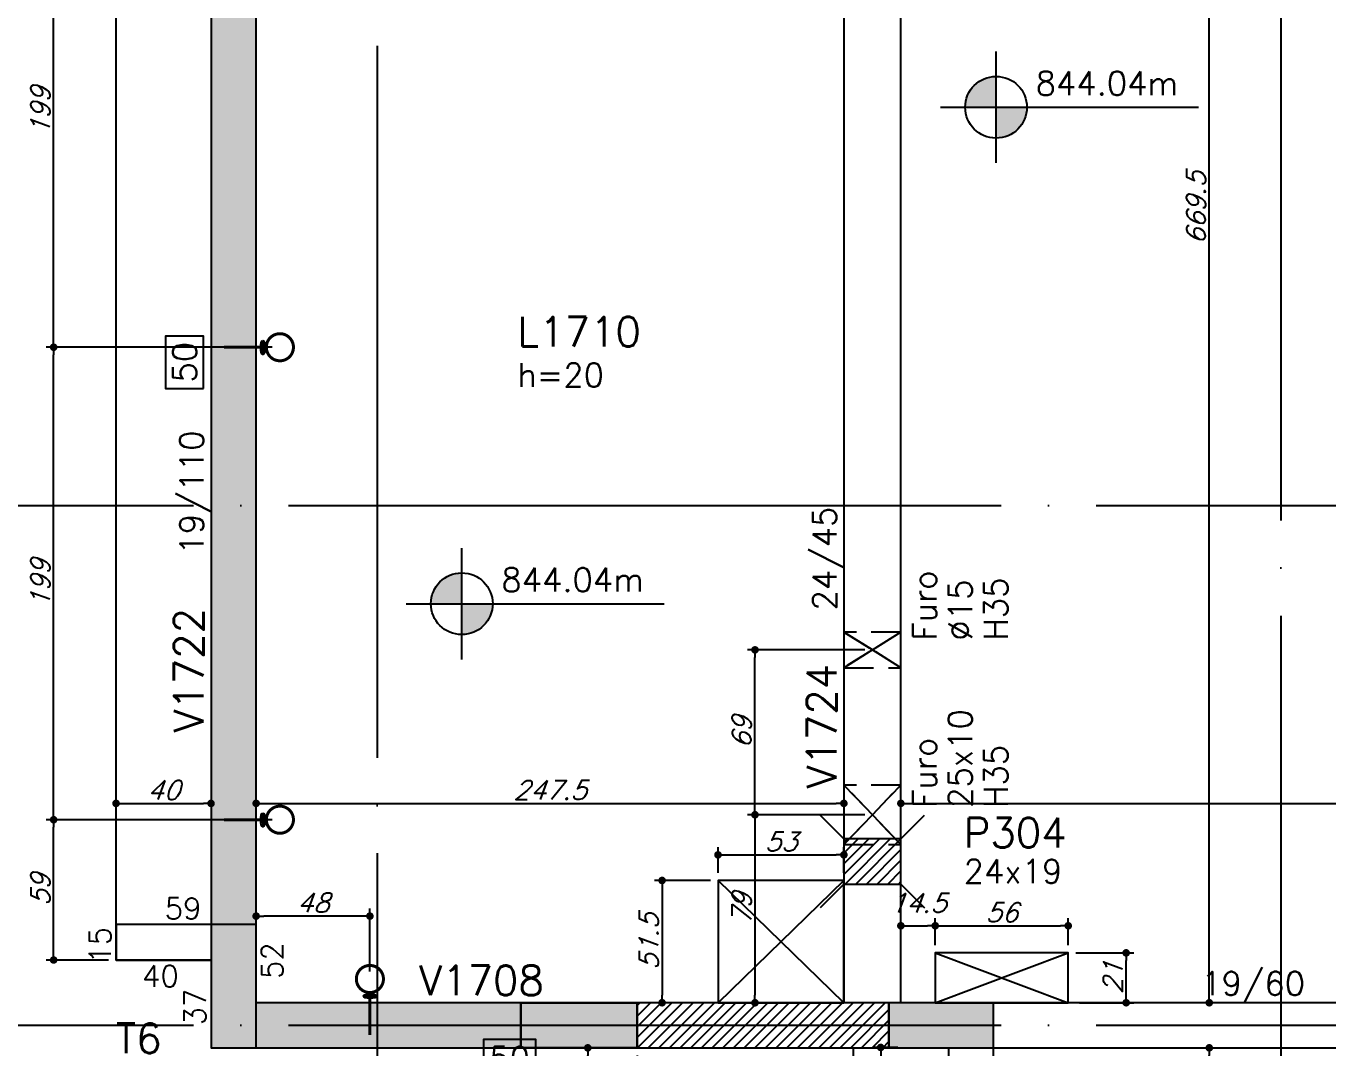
# Model space of a CAD drawing. Header units: millimetres. Extents: x -2368 to 4502, y -2283 to 2217.
# Drawn here: x -1238 to -690, y 645 to 1076 of the extents above; entities that cross this region are included whole.
import ezdxf
from ezdxf.enums import TextEntityAlignment as Align

# ---------------------------------------------------------------- set-up
doc = ezdxf.new("R2010")
doc.units = ezdxf.units.MM
doc.header["$LTSCALE"] = 50
doc.linetypes.add('EIXO', pattern=[6.8, 6, -0.4, 0, -0.4])
doc.linetypes.add('HIDDEN', pattern=[0.375, 0.25, -0.125])
for name, color, linetype in [('242', 3, 'Continuous'), ('F-COTAS', 106, 'Continuous'), ('F-COTAS ANCORAGEM', 106, 'Continuous'), ('F-COTAS-FUROS', 50, 'Continuous'), ('F-COTAS-FUROS VIGA', 50, 'Continuous'), ('F-DESNIVEL-1', 254, 'Continuous'), ('F-EIXO', 12, 'EIXO'), ('F-FURO-PAREDE', 2, 'HIDDEN'), ('F-FURO-PAREDE-TEXTOS', 2, 'Continuous'), ('F-GANCHOS', 4, 'Continuous'), ('F-LAJES', 3, 'Continuous'), ('F-LAJES-DIM', 2, 'Continuous'), ('F-LAJES-NOME', 4, 'Continuous'), ('F-NÍVEL-PLANTA', 2, 'Continuous'), ('F-PILARES-DIM', 172, 'Continuous'), ('F-PILARES-HACH', 174, 'Continuous'), ('F-PILARES-M', 170, 'Continuous'), ('F-PILARES-N', 170, 'Continuous'), ('F-PILARES-NASCE', 4, 'Continuous'), ('F-PILARES-NOME', 170, 'Continuous'), ('F-PILARES-V', 170, 'Continuous'), ('F-TEXTO', 6, 'Continuous'), ('F-VIGAS', 3, 'Continuous'), ('F-VIGAS-DIM', 2, 'Continuous'), ('F-VIGAS-NOME', 4, 'Continuous'), ('F-VÃO', 1, 'Continuous')]:
    doc.layers.add(name, color=color, linetype=linetype)
doc.styles.add('CP-TEXT-INCL', font='romans.shx', dxfattribs={"oblique": 20})
doc.styles.add('MCP', font='romans.shx')
doc.styles.add('ROMANS', font='romans.shx')
doc.dimstyles.new('CP-COTAS-50', dxfattribs={"dimscale": 0.64, "dimtxt": 12.5, "dimasz": 5, "dimexe": 5, "dimexo": 5, "dimgap": 2.5, "dimtad": 1, "dimdec": 1, "dimdsep": 46, "dimtxsty": 'CP-TEXT-INCL', "dimblk1": 'DOT', "dimblk2": 'DOT', "dimsah": 1, "dimcen": 9, "dimclrd": 256, "dimclre": 256, "dimclrt": 256, "dimadec": 0, "dimazin": 0, "dimtfac": 1, "dimtdec": 1, "dimtmove": 2, "dimatfit": 3, "dimldrblk": 'DOT', "dimfxl": 0, "dimtolj": 1, "dimarcsym": 0})

# ---------------------------------------------------------------- blocks, each defined once
blk = doc.blocks.new('*U5')
at = {"layer": 'F-VIGAS-DIM', "color": 1}
blk.add_lwpolyline([(0, 0), (22, 0), (22, 16), (0, 16)], close=True, dxfattribs=at)
at = {"layer": 'F-VIGAS-DIM', "style": 'MCP'}
blk.add_attdef('DIM', text='', height=10, dxfattribs=at).set_placement((11, 8), align=Align.MIDDLE_CENTER)
blk = doc.blocks.new('Nível - Planta')
at = {"layer": 'F-NÍVEL-PLANTA'}
h = blk.add_hatch(color=71, dxfattribs=at)
h.paths.add_polyline_path([(0, 0), (0, 0.26, 0.414214), (-0.26, 0)])
h.paths.add_polyline_path([(0.26, 0), (0, 0), (0, -0.26, 0.414214)])
for p, q in [((0, -0.469), (0, 0.469)), ((-0.469, 0), (1.704, 0))]:
    blk.add_line(p, q, dxfattribs=at)
blk.add_circle((0, 0), 0.26, dxfattribs=at)
at = {"layer": 'F-TEXTO', "color": 3, "style": 'MCP'}
blk.add_attdef('NÍVEL', (0.333, 0.102), '', height=0.2, dxfattribs=at)
blk = doc.blocks.new('*U13')
at = {"layer": 'F-EIXO'}
blk.add_line((0, 0), (4857.5, 0), dxfattribs=at)
at = {"layer": 'F-TEXTO', "style": 'ROMANS'}
blk.add_attdef('EIXO', text='', height=17.5, dxfattribs=at).set_placement((-28.21, 0), align=Align.MIDDLE_CENTER)
blk = doc.blocks.new('*U20')
at = {"layer": 'F-EIXO'}
blk.add_line((0, 0), (0, -2828.58), dxfattribs=at)
at = {"layer": 'F-TEXTO', "style": 'ROMANS'}
blk.add_attdef('EIXO', text='', height=17.5, rotation=360, dxfattribs=at).set_placement((0, 28.21), align=Align.MIDDLE_CENTER)
blk = doc.blocks.new('*U21')
at = {"layer": 'F-EIXO'}
blk.add_line((0, 0), (0, -2728.58), dxfattribs=at)
at = {"layer": 'F-TEXTO', "style": 'ROMANS'}
blk.add_attdef('EIXO', text='', height=17.5, rotation=360, dxfattribs=at).set_placement((0, 28.21), align=Align.MIDDLE_CENTER)
blk = doc.blocks.new('_DOT')
at = {"color": 0, "linetype": 'ByBlock'}
blk.add_line((-0.5, 0), (-1, 0), dxfattribs=at)
at = {"color": 0, "linetype": 'ByBlock', "const_width": 0.5}
blk.add_lwpolyline([(-0.25, 0, 1), (0.25, 0, 1)], format="xyb", close=True, dxfattribs=at)
blk = doc.blocks.new('*D56')
at = {"layer": 'DEFPOINTS', "color": 0, "transparency": 16777216}
for p in [(-1200, 748.47), (-1160, 748.47), (-1160, 748.47)]:
    blk.add_point(p, dxfattribs=at)
at = {"layer": 'F-COTAS', "lineweight": -2, "transparency": 16777216}
blk.add_line((-1196.8, 748.47), (-1163.2, 748.47), dxfattribs=at)
at = {"layer": 'F-COTAS', "lineweight": -2, "transparency": 16777216, "xscale": 3.2, "yscale": 3.2, "zscale": 3.2, "rotation": 180}
blk.add_blockref('_DOT', (-1200, 748.47), dxfattribs=at)
at = {"layer": 'F-COTAS', "lineweight": -2, "transparency": 16777216, "xscale": 3.2, "yscale": 3.2, "zscale": 3.2}
blk.add_blockref('_DOT', (-1160, 748.47), dxfattribs=at)
at = {"layer": 'F-COTAS', "transparency": 16777216, "insert": (-1180, 754.07), "char_height": 8, "attachment_point": 5, "style": 'CP-TEXT-INCL'}
blk.add_mtext('\\A1;40', dxfattribs=at)
blk = doc.blocks.new('*D57')
at = {"layer": 'DEFPOINTS', "color": 0, "transparency": 16777216}
for p in [(-1141, 748.47), (-893.5, 748.47), (-893.5, 748.47)]:
    blk.add_point(p, dxfattribs=at)
at = {"layer": 'F-COTAS', "lineweight": -2, "transparency": 16777216}
blk.add_line((-1137.8, 748.47), (-896.7, 748.47), dxfattribs=at)
at = {"layer": 'F-COTAS', "lineweight": -2, "transparency": 16777216, "xscale": 3.2, "yscale": 3.2, "zscale": 3.2, "rotation": 180}
blk.add_blockref('_DOT', (-1141, 748.47), dxfattribs=at)
at = {"layer": 'F-COTAS', "lineweight": -2, "transparency": 16777216, "xscale": 3.2, "yscale": 3.2, "zscale": 3.2}
blk.add_blockref('_DOT', (-893.5, 748.47), dxfattribs=at)
at = {"layer": 'F-COTAS', "transparency": 16777216, "insert": (-1017.25, 754.07), "char_height": 8, "attachment_point": 5, "style": 'CP-TEXT-INCL'}
blk.add_mtext('\\A1;247.5', dxfattribs=at)
blk = doc.blocks.new('*D58')
at = {"layer": 'DEFPOINTS', "color": 0, "transparency": 16777216}
for p in [(-869.5, 748.47), (-328, 748.47), (-328, 748.47)]:
    blk.add_point(p, dxfattribs=at)
at = {"layer": 'F-COTAS', "lineweight": -2, "transparency": 16777216}
blk.add_line((-866.3, 748.47), (-331.2, 748.47), dxfattribs=at)
at = {"layer": 'F-COTAS', "lineweight": -2, "transparency": 16777216, "xscale": 3.2, "yscale": 3.2, "zscale": 3.2, "rotation": 180}
blk.add_blockref('_DOT', (-869.5, 748.47), dxfattribs=at)
at = {"layer": 'F-COTAS', "lineweight": -2, "transparency": 16777216, "xscale": 3.2, "yscale": 3.2, "zscale": 3.2}
blk.add_blockref('_DOT', (-328, 748.47), dxfattribs=at)
at = {"layer": 'F-COTAS', "transparency": 16777216, "insert": (-598.75, 754.07), "char_height": 8, "attachment_point": 5, "style": 'CP-TEXT-INCL'}
blk.add_mtext('\\A1;541.5', dxfattribs=at)
blk = doc.blocks.new('*D78')
at = {"layer": 'DEFPOINTS', "color": 0, "transparency": 16777216}
for p in [(-739.62, 645.5), (-739.62, 645.5), (-739.62, 213.5)]:
    blk.add_point(p, dxfattribs=at)
at = {"layer": 'F-COTAS', "lineweight": -2, "transparency": 16777216}
blk.add_line((-739.62, 216.7), (-739.62, 642.3), dxfattribs=at)
at = {"layer": 'F-COTAS', "lineweight": -2, "transparency": 16777216, "xscale": 3.2, "yscale": 3.2, "zscale": 3.2}
for p, rotation in [((-739.62, 645.5), 90), ((-739.62, 213.5), 270)]:
    blk.add_blockref('_DOT', p, dxfattribs=dict(at, rotation=rotation))
at = {"layer": 'F-COTAS', "transparency": 16777216, "insert": (-745.22, 429.5), "char_height": 8, "attachment_point": 5, "rotation": 90, "style": 'CP-TEXT-INCL'}
blk.add_mtext('\\A1;432', dxfattribs=at)
blk = doc.blocks.new('*D79')
at = {"layer": 'DEFPOINTS', "color": 0, "transparency": 16777216}
for p in [(-739.62, 1334), (-739.62, 1334), (-739.62, 664.5)]:
    blk.add_point(p, dxfattribs=at)
at = {"layer": 'F-COTAS', "lineweight": -2, "transparency": 16777216}
blk.add_line((-739.62, 667.7), (-739.62, 1330.8), dxfattribs=at)
at = {"layer": 'F-COTAS', "lineweight": -2, "transparency": 16777216, "xscale": 3.2, "yscale": 3.2, "zscale": 3.2}
for p, rotation in [((-739.62, 1334), 90), ((-739.62, 664.5), 270)]:
    blk.add_blockref('_DOT', p, dxfattribs=dict(at, rotation=rotation))
at = {"layer": 'F-COTAS', "transparency": 16777216, "insert": (-745.22, 999.25), "char_height": 8, "attachment_point": 5, "rotation": 90, "style": 'CP-TEXT-INCL'}
blk.add_mtext('\\A1;669.5', dxfattribs=at)
blk = doc.blocks.new('*D145')
at = {"layer": 'DEFPOINTS', "color": 0, "transparency": 16777216}
for p in [(-980.5, 645.5), (-849.5, 627.53), (-849.5, 579.31)]:
    blk.add_point(p, dxfattribs=at)
at = {"layer": 'F-COTAS', "lineweight": -2, "transparency": 16777216}
for p, q in [((-980.5, 642.3), (-980.5, 576.11)), ((-849.5, 624.33), (-849.5, 576.11)), ((-977.3, 579.31), (-852.7, 579.31))]:
    blk.add_line(p, q, dxfattribs=at)
at = {"layer": 'F-COTAS', "lineweight": -2, "transparency": 16777216, "xscale": 3.2, "yscale": 3.2, "zscale": 3.2, "rotation": 180}
blk.add_blockref('_DOT', (-980.5, 579.31), dxfattribs=at)
at = {"layer": 'F-COTAS', "lineweight": -2, "transparency": 16777216, "xscale": 3.2, "yscale": 3.2, "zscale": 3.2}
blk.add_blockref('_DOT', (-849.5, 579.31), dxfattribs=at)
at = {"layer": 'F-COTAS', "transparency": 16777216, "insert": (-915, 584.91), "char_height": 8, "attachment_point": 5, "style": 'CP-TEXT-INCL'}
blk.add_mtext('\\A1;131', dxfattribs=at)
blk = doc.blocks.new('*D146')
at = {"layer": 'DEFPOINTS', "color": 0, "transparency": 16777216}
for p in [(-946.5, 716), (-970.05, 664.5), (-946.5, 664.5)]:
    blk.add_point(p, dxfattribs=at)
at = {"layer": 'F-COTAS', "lineweight": -2, "transparency": 16777216}
for p, q in [((-949.7, 716), (-973.25, 716)), ((-970.05, 712.8), (-970.05, 667.7)), ((-949.7, 664.5), (-973.25, 664.5))]:
    blk.add_line(p, q, dxfattribs=at)
at = {"layer": 'F-COTAS', "lineweight": -2, "transparency": 16777216, "xscale": 3.2, "yscale": 3.2, "zscale": 3.2}
for p, rotation in [((-970.05, 716), 90), ((-970.05, 664.5), 270)]:
    blk.add_blockref('_DOT', p, dxfattribs=dict(at, rotation=rotation))
at = {"layer": 'F-COTAS', "transparency": 16777216, "insert": (-975.65, 690.25), "char_height": 8, "attachment_point": 5, "rotation": 90, "style": 'CP-TEXT-INCL'}
blk.add_mtext('\\A1;51.5', dxfattribs=at)
blk = doc.blocks.new('*D147')
at = {"layer": 'DEFPOINTS', "color": 0, "transparency": 16777216}
for p in [(-893.5, 726.79), (-946.5, 716), (-893.5, 716)]:
    blk.add_point(p, dxfattribs=at)
at = {"layer": 'F-COTAS', "lineweight": -2, "transparency": 16777216}
for p, q in [((-946.5, 719.2), (-946.5, 729.99)), ((-893.5, 719.2), (-893.5, 729.99)), ((-943.3, 726.79), (-896.7, 726.79))]:
    blk.add_line(p, q, dxfattribs=at)
at = {"layer": 'F-COTAS', "lineweight": -2, "transparency": 16777216, "xscale": 3.2, "yscale": 3.2, "zscale": 3.2, "rotation": 180}
blk.add_blockref('_DOT', (-946.5, 726.79), dxfattribs=at)
at = {"layer": 'F-COTAS', "lineweight": -2, "transparency": 16777216, "xscale": 3.2, "yscale": 3.2, "zscale": 3.2}
blk.add_blockref('_DOT', (-893.5, 726.79), dxfattribs=at)
at = {"layer": 'F-COTAS', "transparency": 16777216, "insert": (-920, 732.39), "char_height": 8, "attachment_point": 5, "style": 'CP-TEXT-INCL'}
blk.add_mtext('\\A1;53', dxfattribs=at)
blk = doc.blocks.new('*D242')
at = {"layer": 'DEFPOINTS', "color": 0, "transparency": 16777216}
for p in [(-1720.01, 1438), (-1200, 1438), (-1389, -579)]:
    blk.add_point(p, dxfattribs=at)
at = {"layer": 'F-COTAS', "lineweight": -2, "transparency": 16777216}
for p, q in [((-1203.2, 1438), (-1723.21, 1438)), ((-1720.01, -575.8), (-1720.01, 1434.8)), ((-1392.2, -579), (-1723.21, -579))]:
    blk.add_line(p, q, dxfattribs=at)
at = {"layer": 'F-COTAS', "lineweight": -2, "transparency": 16777216, "xscale": 3.2, "yscale": 3.2, "zscale": 3.2}
for p, rotation in [((-1720.01, 1438), 90), ((-1720.01, -579), 270)]:
    blk.add_blockref('_DOT', p, dxfattribs=dict(at, rotation=rotation))
at = {"layer": 'F-COTAS', "transparency": 16777216, "insert": (-1725.61, 429.5), "char_height": 8, "attachment_point": 5, "rotation": 90, "style": 'CP-TEXT-INCL'}
blk.add_mtext('\\A1;2017', dxfattribs=at)
blk = doc.blocks.new('*U294')
at = {"layer": 'F-VÃO'}
for p, q in [((0, 0), (56, 21)), ((0, 21), (56, 0))]:
    blk.add_line(p, q, dxfattribs=at)
at = {"layer": 'F-VÃO', "color": 3}
blk.add_lwpolyline([(0, 0), (56, 0), (56, 21), (0, 21)], close=True, dxfattribs=at)
blk = doc.blocks.new('*D336')
at = {"layer": 'DEFPOINTS', "color": 0, "transparency": 16777216}
for p in [(-799.02, 685.5), (-774.63, 685.5), (-797.44, 664.5)]:
    blk.add_point(p, dxfattribs=at)
at = {"layer": 'F-COTAS-FUROS', "lineweight": -2, "transparency": 16777216}
for p, q in [((-795.82, 685.5), (-771.43, 685.5)), ((-774.63, 667.7), (-774.63, 682.3)), ((-794.24, 664.5), (-771.43, 664.5))]:
    blk.add_line(p, q, dxfattribs=at)
at = {"layer": 'F-COTAS-FUROS', "lineweight": -2, "transparency": 16777216, "xscale": 3.2, "yscale": 3.2, "zscale": 3.2}
for p, rotation in [((-774.63, 685.5), 90), ((-774.63, 664.5), 270)]:
    blk.add_blockref('_DOT', p, dxfattribs=dict(at, rotation=rotation))
at = {"layer": 'F-COTAS-FUROS', "transparency": 16777216, "insert": (-780.23, 675), "char_height": 8, "attachment_point": 5, "rotation": 90, "style": 'CP-TEXT-INCL'}
blk.add_mtext('\\A1;21', dxfattribs=at)
blk = doc.blocks.new('*D337')
at = {"layer": 'DEFPOINTS', "color": 0, "transparency": 16777216}
for p in [(-855.02, 696.92), (-869.5, 690.88), (-855.02, 685.5)]:
    blk.add_point(p, dxfattribs=at)
at = {"layer": 'F-COTAS-FUROS', "lineweight": -2, "transparency": 16777216}
for p, q in [((-869.5, 694.08), (-869.5, 700.12)), ((-866.3, 696.92), (-858.22, 696.92)), ((-855.02, 688.7), (-855.02, 700.12))]:
    blk.add_line(p, q, dxfattribs=at)
at = {"layer": 'F-COTAS-FUROS', "lineweight": -2, "transparency": 16777216, "xscale": 3.2, "yscale": 3.2, "zscale": 3.2, "rotation": 180}
blk.add_blockref('_DOT', (-869.5, 696.92), dxfattribs=at)
at = {"layer": 'F-COTAS-FUROS', "lineweight": -2, "transparency": 16777216, "xscale": 3.2, "yscale": 3.2, "zscale": 3.2}
blk.add_blockref('_DOT', (-855.02, 696.92), dxfattribs=at)
at = {"layer": 'F-COTAS-FUROS', "transparency": 16777216, "insert": (-862.26, 706.52), "char_height": 8, "attachment_point": 5, "style": 'CP-TEXT-INCL'}
blk.add_mtext('\\A1;14.5', dxfattribs=at)
blk = doc.blocks.new('*D338')
at = {"layer": 'DEFPOINTS', "color": 0, "transparency": 16777216}
for p in [(-799.02, 696.92), (-855.02, 685.5), (-799.02, 685.5)]:
    blk.add_point(p, dxfattribs=at)
at = {"layer": 'F-COTAS-FUROS', "lineweight": -2, "transparency": 16777216}
for p, q in [((-855.02, 688.7), (-855.02, 700.12)), ((-851.82, 696.92), (-802.22, 696.92)), ((-799.02, 688.7), (-799.02, 700.12))]:
    blk.add_line(p, q, dxfattribs=at)
at = {"layer": 'F-COTAS-FUROS', "lineweight": -2, "transparency": 16777216, "xscale": 3.2, "yscale": 3.2, "zscale": 3.2, "rotation": 180}
blk.add_blockref('_DOT', (-855.02, 696.92), dxfattribs=at)
at = {"layer": 'F-COTAS-FUROS', "lineweight": -2, "transparency": 16777216, "xscale": 3.2, "yscale": 3.2, "zscale": 3.2}
blk.add_blockref('_DOT', (-799.02, 696.92), dxfattribs=at)
at = {"layer": 'F-COTAS-FUROS', "transparency": 16777216, "insert": (-827.02, 702.52), "char_height": 8, "attachment_point": 5, "style": 'CP-TEXT-INCL'}
blk.add_mtext('\\A1;56', dxfattribs=at)
blk = doc.blocks.new('*D428')
at = {"layer": 'DEFPOINTS', "color": 0, "linetype": 'Continuous', "transparency": 16777216}
for p in [(-881.5, 743.69), (-930.93, 664.5), (-909.16, 664.5)]:
    blk.add_point(p, dxfattribs=at)
at = {"layer": 'F-COTAS-FUROS VIGA', "linetype": 'Continuous', "lineweight": -2, "transparency": 16777216}
for p, q in [((-884.7, 743.69), (-934.13, 743.69)), ((-930.93, 740.49), (-930.93, 667.7)), ((-912.36, 664.5), (-934.13, 664.5))]:
    blk.add_line(p, q, dxfattribs=at)
at = {"layer": 'F-COTAS-FUROS VIGA', "linetype": 'Continuous', "lineweight": -2, "transparency": 16777216, "xscale": 3.2, "yscale": 3.2, "zscale": 3.2}
for p, rotation in [((-930.93, 743.69), 90), ((-930.93, 664.5), 270)]:
    blk.add_blockref('_DOT', p, dxfattribs=dict(at, rotation=rotation))
at = {"layer": 'F-COTAS-FUROS VIGA', "linetype": 'Continuous', "transparency": 16777216, "insert": (-936.53, 704.09), "char_height": 8, "attachment_point": 5, "rotation": 90, "style": 'CP-TEXT-INCL'}
blk.add_mtext('\\A1;79', dxfattribs=at)
blk = doc.blocks.new('*D429')
at = {"layer": 'DEFPOINTS', "color": 0, "linetype": 'Continuous', "transparency": 16777216}
for p in [(-930.93, 813.13), (-881.5, 813.13), (-881.5, 743.69)]:
    blk.add_point(p, dxfattribs=at)
at = {"layer": 'F-COTAS-FUROS VIGA', "linetype": 'Continuous', "lineweight": -2, "transparency": 16777216}
for p, q in [((-884.7, 813.13), (-934.13, 813.13)), ((-930.93, 746.89), (-930.93, 809.93)), ((-884.7, 743.69), (-934.13, 743.69))]:
    blk.add_line(p, q, dxfattribs=at)
at = {"layer": 'F-COTAS-FUROS VIGA', "linetype": 'Continuous', "lineweight": -2, "transparency": 16777216, "xscale": 3.2, "yscale": 3.2, "zscale": 3.2}
for p, rotation in [((-930.93, 813.13), 90), ((-930.93, 743.69), 270)]:
    blk.add_blockref('_DOT', p, dxfattribs=dict(at, rotation=rotation))
at = {"layer": 'F-COTAS-FUROS VIGA', "linetype": 'Continuous', "transparency": 16777216, "insert": (-936.53, 778.41), "char_height": 8, "attachment_point": 5, "rotation": 90, "style": 'CP-TEXT-INCL'}
blk.add_mtext('\\A1;69', dxfattribs=at)
blk = doc.blocks.new('*D448')
at = {"layer": 'DEFPOINTS', "color": 0, "linetype": 'Continuous', "transparency": 16777216}
for p in [(-867.54, 645.67), (-877.99, 616.05), (-840, 616.05)]:
    blk.add_point(p, dxfattribs=at)
at = {"layer": 'F-COTAS-FUROS VIGA', "linetype": 'Continuous', "lineweight": -2, "transparency": 16777216}
for p, q in [((-870.74, 645.67), (-881.19, 645.67)), ((-877.99, 642.47), (-877.99, 619.25)), ((-843.2, 616.05), (-881.19, 616.05))]:
    blk.add_line(p, q, dxfattribs=at)
at = {"layer": 'F-COTAS-FUROS VIGA', "linetype": 'Continuous', "lineweight": -2, "transparency": 16777216, "xscale": 3.2, "yscale": 3.2, "zscale": 3.2}
for p, rotation in [((-877.99, 645.67), 90), ((-877.99, 616.05), 270)]:
    blk.add_blockref('_DOT', p, dxfattribs=dict(at, rotation=rotation))
at = {"layer": 'F-COTAS-FUROS VIGA', "linetype": 'Continuous', "transparency": 16777216, "insert": (-883.59, 630.86), "char_height": 8, "attachment_point": 5, "rotation": 90, "style": 'CP-TEXT-INCL'}
blk.add_mtext('\\A1;30', dxfattribs=at)
blk = doc.blocks.new('PB-ANC_VISTA')
at = {"layer": 'F-GANCHOS'}
h = blk.add_hatch(color=256, dxfattribs=at)
edge = h.paths.add_edge_path()
edge.add_ellipse((0, 0.0049), major_axis=(-0.0142, 0), ratio=0.343552, start_angle=152.7965, end_angle=253.9579, ccw=False)
edge.add_spline(control_points=[(0.0126, 0.0027), (0.0118, 0.0035), (0.0109, 0.0039), (0.0094, 0.0046), (0.0089, 0.0048), (0.0084, 0.0049)], knot_values=[3.709013, 3.709013, 3.709013, 3.709013, 3.826962, 3.826962, 3.975536, 3.975536, 3.975536, 3.975536], degree=3, periodic=0)
edge.add_spline(control_points=[(0.0084, 0.0049), (0.0083, 0.005), (0.0082, 0.005), (0.0075, 0.0052), (0.0068, 0.0054), (0.0054, 0.0056), (0.0046, 0.0057), (0.0025, 0.006), (0.001, 0.006), (-0.0019, 0.006), (-0.0033, 0.0059), (-0.006, 0.0055), (-0.0072, 0.0053), (-0.0083, 0.005), (-0.0084, 0.0049), (-0.0084, 0.0049)], knot_values=[3.975536, 3.975536, 3.975536, 3.975536, 4.020815, 4.020815, 4.214669, 4.214669, 4.408523, 4.408523, 4.746248, 4.746248, 5.083972, 5.083972, 5.421697, 5.421697, 5.450325, 5.450325, 5.450325, 5.450325], degree=3, periodic=0)
edge.add_spline(control_points=[(-0.0084, 0.0049), (-0.009, 0.0047), (-0.0094, 0.0046), (-0.0101, 0.0043), (-0.0109, 0.004), (-0.0119, 0.0031), (-0.0123, 0.0028), (-0.0125, 0.0026)], knot_values=[5.450325, 5.450325, 5.450325, 5.450325, 5.63804, 5.63804, 5.767465, 5.767465, 5.83324, 5.83324, 5.83324, 5.83324], degree=3, periodic=0)
edge.add_ellipse((0, 0.0049), major_axis=(-0.0142, 0), ratio=0.343552, start_angle=286.0421, end_angle=388.2135, ccw=False)
edge.add_arc((0, 0.0406), 0.0312, 262.7795, 270)
edge.add_arc((0, 0.0406), 0.0312, 270, 277.2205)
edge = h.paths.add_edge_path()
edge.add_spline(control_points=[(-0.0084, 0.0049), (-0.0081, 0.0048), (-0.0077, 0.0047), (-0.0062, 0.0044), (-0.0049, 0.0042), (-0.0022, 0.0039), (-0.0008, 0.0039), (0.0023, 0.0039), (0.0039, 0.004), (0.0065, 0.0044), (0.0076, 0.0047), (0.0084, 0.0049)], knot_values=[0.872578, 0.872578, 0.872578, 0.872578, 0.983497, 0.983497, 1.300773, 1.300773, 1.618048, 1.618048, 1.991026, 1.991026, 2.268927, 2.268927, 2.268927, 2.268927], degree=3, periodic=0)
edge.add_spline(control_points=[(0.0084, 0.0049), (0.0089, 0.0048), (0.0094, 0.0046), (0.0109, 0.0039), (0.0118, 0.0035), (0.0126, 0.0027)], knot_values=[3.709013, 3.709013, 3.709013, 3.709013, 3.857587, 3.857587, 3.975536, 3.975536, 3.975536, 3.975536], degree=3, periodic=0)
edge.add_ellipse((0, 0.0049), major_axis=(-0.0142, 0), ratio=0.343552, start_angle=28.2135, end_angle=152.7965, ccw=False)
edge.add_spline(control_points=[(-0.0125, 0.0026), (-0.0123, 0.0028), (-0.0119, 0.0031), (-0.0109, 0.004), (-0.0101, 0.0043), (-0.0094, 0.0046), (-0.009, 0.0047), (-0.0084, 0.0049)], knot_values=[5.450325, 5.450325, 5.450325, 5.450325, 5.5161, 5.5161, 5.645525, 5.645525, 5.83324, 5.83324, 5.83324, 5.83324], degree=3, periodic=0)
blk.add_line((0.0031, 0.0093), (-0.0031, 0.0093), dxfattribs=at)
at = {"layer": 'F-GANCHOS', "const_width": 0.00625}
blk.add_lwpolyline([(-0.0005, 0.0121, -1), (-0.0005, 0.0683, -1)], format="xyb", close=True, dxfattribs=at)
blk.add_lwpolyline([(-0.0005, -0.0757), (-0.0005, 0.0098)], dxfattribs=at)
at = {"layer": 'F-GANCHOS'}
blk.add_ellipse((0, 0.0049), major_axis=(-0.0142, 0), ratio=0.343552, dxfattribs=at)
for points, knots in [([(0.0126, 0.0027), (0.0118, 0.0035), (0.0109, 0.0039), (0.0091, 0.0047), (0.0086, 0.0049), (0.0075, 0.0052), (0.0068, 0.0054), (0.0054, 0.0056), (0.0046, 0.0057), (0.0025, 0.006), (0.001, 0.006), (-0.0019, 0.006), (-0.0033, 0.0059), (-0.006, 0.0055), (-0.0072, 0.0053), (-0.0088, 0.0048), (-0.0094, 0.0046), (-0.0101, 0.0043), (-0.0109, 0.004), (-0.0119, 0.0031), (-0.0123, 0.0028), (-0.0125, 0.0026)], [3.709013, 3.709013, 3.709013, 3.709013, 3.826962, 3.826962, 4.020815, 4.020815, 4.214669, 4.214669, 4.408523, 4.408523, 4.746248, 4.746248, 5.083972, 5.083972, 5.421697, 5.421697, 5.63804, 5.63804, 5.767465, 5.767465, 5.83324, 5.83324, 5.83324, 5.83324]), ([(-0.0084, 0.0049), (-0.0081, 0.0048), (-0.0077, 0.0047), (-0.0062, 0.0044), (-0.0049, 0.0042), (-0.0022, 0.0039), (-0.0008, 0.0039), (0.0023, 0.0039), (0.0039, 0.004), (0.0065, 0.0044), (0.0076, 0.0047), (0.0084, 0.0049)], [0.872578, 0.872578, 0.872578, 0.872578, 0.983497, 0.983497, 1.300773, 1.300773, 1.618048, 1.618048, 1.991026, 1.991026, 2.268927, 2.268927, 2.268927, 2.268927])]:
    blk.add_open_spline(points, degree=3, knots=knots, dxfattribs=at)
blk = doc.blocks.new('*U461')
at = {"layer": 'F-GANCHOS', "xscale": 203.1746031736276, "yscale": 203.1746031736276, "zscale": 203.1746031736276}
blk.add_blockref('PB-ANC_VISTA', (6.25, 70.02), dxfattribs=at)
blk = doc.blocks.new('*U462')
at = {"layer": 'F-GANCHOS', "xscale": 203.1746031736276, "yscale": 203.1746031736276, "zscale": 203.1746031736276}
blk.add_blockref('PB-ANC_VISTA', (6.25, 160.48), dxfattribs=at)
blk = doc.blocks.new('*D511')
at = {"layer": 'DEFPOINTS', "color": 0, "transparency": 16777216}
for p in [(-1005.05, 645.5), (-1001.34, 645.5), (-820.5, 540)]:
    blk.add_point(p, dxfattribs=at)
at = {"layer": 'F-COTAS ANCORAGEM', "lineweight": -2, "transparency": 16777216}
for p, q in [((-1001.85, 645.5), (-998.14, 645.5)), ((-1001.34, 543.2), (-1001.34, 642.3)), ((-823.7, 540), (-1004.54, 540))]:
    blk.add_line(p, q, dxfattribs=at)
at = {"layer": 'F-COTAS ANCORAGEM', "lineweight": -2, "transparency": 16777216, "xscale": 3.2, "yscale": 3.2, "zscale": 3.2}
for p, rotation in [((-1001.34, 645.5), 90), ((-1001.34, 540), 270)]:
    blk.add_blockref('_DOT', p, dxfattribs=dict(at, rotation=rotation))
at = {"layer": 'F-COTAS ANCORAGEM', "transparency": 16777216, "insert": (-1006.94, 592.75), "char_height": 8, "attachment_point": 5, "rotation": 90, "style": 'CP-TEXT-INCL'}
blk.add_mtext('\\A1;106', dxfattribs=at)
blk = doc.blocks.new('*D512')
at = {"layer": 'DEFPOINTS', "color": 0, "transparency": 16777216}
for p in [(-1141, 700.99), (-1141, 700.99), (-1093.1, 674.5)]:
    blk.add_point(p, dxfattribs=at)
at = {"layer": 'F-COTAS ANCORAGEM', "lineweight": -2, "transparency": 16777216}
for p, q in [((-1093.1, 677.7), (-1093.1, 704.19)), ((-1096.3, 700.99), (-1137.8, 700.99))]:
    blk.add_line(p, q, dxfattribs=at)
at = {"layer": 'F-COTAS ANCORAGEM', "lineweight": -2, "transparency": 16777216, "xscale": 3.2, "yscale": 3.2, "zscale": 3.2, "rotation": 180}
blk.add_blockref('_DOT', (-1141, 700.99), dxfattribs=at)
at = {"layer": 'F-COTAS ANCORAGEM', "lineweight": -2, "transparency": 16777216, "xscale": 3.2, "yscale": 3.2, "zscale": 3.2}
blk.add_blockref('_DOT', (-1093.1, 700.99), dxfattribs=at)
at = {"layer": 'F-COTAS ANCORAGEM', "transparency": 16777216, "insert": (-1117.05, 706.59), "char_height": 8, "attachment_point": 5, "style": 'CP-TEXT-INCL'}
blk.add_mtext('\\A1;48', dxfattribs=at)
blk = doc.blocks.new('*D513')
at = {"layer": 'DEFPOINTS', "color": 0, "transparency": 16777216}
for p in [(-1226.27, 741.6), (-1131, 741.6), (-1200, 682.5)]:
    blk.add_point(p, dxfattribs=at)
at = {"layer": 'F-COTAS ANCORAGEM', "lineweight": -2, "transparency": 16777216}
for p, q in [((-1134.2, 741.6), (-1229.47, 741.6)), ((-1226.27, 685.7), (-1226.27, 738.4)), ((-1203.2, 682.5), (-1229.47, 682.5))]:
    blk.add_line(p, q, dxfattribs=at)
at = {"layer": 'F-COTAS ANCORAGEM', "lineweight": -2, "transparency": 16777216, "xscale": 3.2, "yscale": 3.2, "zscale": 3.2}
for p, rotation in [((-1226.27, 741.6), 90), ((-1226.27, 682.5), 270)]:
    blk.add_blockref('_DOT', p, dxfattribs=dict(at, rotation=rotation))
at = {"layer": 'F-COTAS ANCORAGEM', "transparency": 16777216, "insert": (-1231.87, 712.05), "char_height": 8, "attachment_point": 5, "rotation": 90, "style": 'CP-TEXT-INCL'}
blk.add_mtext('\\A1;59', dxfattribs=at)
blk = doc.blocks.new('*D514')
at = {"layer": 'DEFPOINTS', "color": 0, "transparency": 16777216}
for p in [(-1226.27, 940.6), (-1131, 940.6), (-1131, 741.6)]:
    blk.add_point(p, dxfattribs=at)
at = {"layer": 'F-COTAS ANCORAGEM', "lineweight": -2, "transparency": 16777216}
for p, q in [((-1134.2, 940.6), (-1229.47, 940.6)), ((-1226.27, 744.8), (-1226.27, 937.4)), ((-1134.2, 741.6), (-1229.47, 741.6))]:
    blk.add_line(p, q, dxfattribs=at)
at = {"layer": 'F-COTAS ANCORAGEM', "lineweight": -2, "transparency": 16777216, "xscale": 3.2, "yscale": 3.2, "zscale": 3.2}
for p, rotation in [((-1226.27, 940.6), 90), ((-1226.27, 741.6), 270)]:
    blk.add_blockref('_DOT', p, dxfattribs=dict(at, rotation=rotation))
at = {"layer": 'F-COTAS ANCORAGEM', "transparency": 16777216, "insert": (-1231.87, 841.1), "char_height": 8, "attachment_point": 5, "rotation": 90, "style": 'CP-TEXT-INCL'}
blk.add_mtext('\\A1;199', dxfattribs=at)
blk = doc.blocks.new('*D515')
at = {"layer": 'DEFPOINTS', "color": 0, "transparency": 16777216}
for p in [(-1226.27, 1139.6), (-1131, 1139.6), (-1131, 940.6)]:
    blk.add_point(p, dxfattribs=at)
at = {"layer": 'F-COTAS ANCORAGEM', "lineweight": -2, "transparency": 16777216}
for p, q in [((-1134.2, 1139.6), (-1229.47, 1139.6)), ((-1226.27, 943.8), (-1226.27, 1136.4)), ((-1134.2, 940.6), (-1229.47, 940.6))]:
    blk.add_line(p, q, dxfattribs=at)
at = {"layer": 'F-COTAS ANCORAGEM', "lineweight": -2, "transparency": 16777216, "xscale": 3.2, "yscale": 3.2, "zscale": 3.2}
for p, rotation in [((-1226.27, 1139.6), 90), ((-1226.27, 940.6), 270)]:
    blk.add_blockref('_DOT', p, dxfattribs=dict(at, rotation=rotation))
at = {"layer": 'F-COTAS ANCORAGEM', "transparency": 16777216, "insert": (-1231.87, 1040.1), "char_height": 8, "attachment_point": 5, "rotation": 90, "style": 'CP-TEXT-INCL'}
blk.add_mtext('\\A1;199', dxfattribs=at)

msp = doc.modelspace()

# ---------------------------------------------------------------- hatches: boundary and pattern name
at = {"layer": 'F-DESNIVEL-1'}
for points in [[(-1160, 645.5), (-1141, 645.5), (-1141, 697.5), (-1160, 697.5)], [(-1029.6, 664.5), (-980.5, 664.5), (-980.5, 645.5), (-1029.6, 645.5)], [(-830.5, 664.5), (-874.5, 664.5), (-874.5, 645.5), (-830.5, 645.5)]]:
    msp.add_hatch(color=256, dxfattribs=at).paths.add_polyline_path(points)
at = {"layer": 'F-PILARES-HACH', "linetype": 'Continuous'}
h = msp.add_hatch(dxfattribs=at)
h.set_pattern_fill('ANSI31', color=256, style=0)
h.paths.add_polyline_path([(-893.5, 714.5), (-869.5, 714.5), (-869.5, 733.5), (-893.5, 733.5)], flags=16)
h = msp.add_hatch(dxfattribs=at)
h.set_pattern_fill('ANSI31', color=256, style=0)
h.set_pattern_definition([(45, (0, 10000), (-2.245064, 2.245064), [])])
h.paths.add_polyline_path([(-980.5, 645.5), (-874.5, 645.5), (-874.5, 664.5), (-980.5, 664.5)], flags=16)

# ---------------------------------------------------------------- linework, layer by layer
at = {"layer": '242', "linetype": 'Continuous'}
msp.add_line((-881.5, 724), (-881.5, 724), dxfattribs=at)
at = {"layer": 'F-DESNIVEL-1'}
for points in [[(-1160, 645.5), (-1141, 645.5), (-1141, 697.5), (-1160, 697.5)], [(-1029.6, 664.5), (-980.5, 664.5), (-980.5, 645.5), (-1029.6, 645.5)], [(-830.5, 664.5), (-874.5, 664.5), (-874.5, 645.5), (-830.5, 645.5)]]:
    msp.add_lwpolyline(points, close=True, dxfattribs=at)
at = {"layer": 'F-DESNIVEL-1', "linetype": 'Continuous'}
for points in [[(-1141, 1315), (-1160, 1315), (-1160, 697.6)], [(-1141, 1315), (-1160, 697.6), (-1141, 697.6)], [(-1141, 1315), (-1141, 697.6), (-1141, 1315)], [(-1140.9, 664.5), (-1140.9, 645.5), (-1029.6, 645.5)], [(-1140.9, 664.5), (-1029.6, 645.5), (-1029.6, 664.5)], [(-1140.9, 664.5), (-1029.6, 664.5), (-1140.9, 664.5)]]:
    msp.add_solid(points, dxfattribs=at)
at = {"layer": 'F-FURO-PAREDE'}
for points in [[(-881.5, 813.132), (-869.5, 805.632), (-869.5, 820.632), (-881.5, 813.132), (-869.5, 820.632), (-893.5, 820.632), (-881.5, 813.132), (-893.5, 820.632), (-893.5, 805.632), (-881.5, 813.132), (-893.5, 805.632), (-869.5, 805.632), (-881.5, 813.132)], [(-881.5, 743.689), (-869.5, 731.189), (-869.5, 756.189), (-881.5, 743.689), (-869.5, 756.189), (-893.5, 756.189), (-881.5, 743.689), (-893.5, 756.189), (-893.5, 731.189), (-881.5, 743.689), (-893.5, 731.189), (-869.5, 731.189), (-881.5, 743.689)]]:
    msp.add_lwpolyline(points, dxfattribs=at)
at = {"layer": 'F-LAJES', "linetype": 'Continuous'}
for p, q in [((-1200, 682.5), (-1200, 1438)), ((-1160, 682.5), (-1200, 682.5)), ((-889.5, 232.5), (-889.5, 645.5))]:
    msp.add_line(p, q, dxfattribs=at)
msp.add_lwpolyline([(-893.5, 664.5), (-893.5, 716), (-946.5, 716), (-946.5, 664.5), (-893.5, 664.5)], dxfattribs=at)
at = {"layer": 'F-PILARES-M', "linetype": 'Continuous'}
for points in [[(-1141, 697.5), (-1200, 697.5), (-1200, 682.5), (-1160, 682.5), (-1160, 645.5), (-1141, 645.5), (-1141, 697.5)], [(-980.5, 664.5), (-1029.5, 664.5), (-1029.5, 645.5), (-980.5, 645.5), (-980.5, 664.5)], [(-830.5, 664.5), (-874.5, 664.5), (-874.5, 645.5), (-830.5, 645.5), (-830.5, 664.5)]]:
    msp.add_lwpolyline(points, dxfattribs=at)
at = {"layer": 'F-PILARES-N', "linetype": 'Continuous'}
msp.add_lwpolyline([(-893.5, 714.5), (-869.5, 714.5), (-869.5, 733.5), (-893.5, 733.5), (-893.5, 714.5)], dxfattribs=at)
at = {"layer": 'F-PILARES-NASCE', "linetype": 'Continuous'}
for p, q in [((-893.5, 733.5), (-903.5, 743.5)), ((-869.5, 733.5), (-859.5, 743.5)), ((-893.5, 714.5), (-903.5, 704.5)), ((-869.5, 714.5), (-859.5, 704.5))]:
    msp.add_line(p, q, dxfattribs=at)
at = {"layer": 'F-PILARES-V', "linetype": 'Continuous'}
msp.add_lwpolyline([(-980.5, 645.5), (-874.5, 645.5), (-874.5, 664.5), (-980.5, 664.5), (-980.5, 645.5)], dxfattribs=at)
at = {"layer": 'F-VIGAS'}
for points in [[(-1160, 1398), (-1160, 697.5)], [(-1141, 697.5), (-1141, 1379)], [(-869.5, 664.5), (-869.5, 1334)], [(-893.5, 1315), (-893.5, 664.5)], [(-1029.5, 664.5), (-1141, 664.5)], [(-490.5, 664.5), (-830.5, 664.5)], [(-1141, 645.5), (-1029.5, 645.5)], [(-849.5, 645.5), (-849.5, 194.5)], [(-830.5, 645.5), (-490.5, 645.5)], [(-830.5, 194.5), (-830.5, 645.5)]]:
    msp.add_lwpolyline(points, dxfattribs=at)
at = {"layer": 'F-VÃO', "linetype": 'Continuous'}
for p, q in [((-893.5, 664.5), (-946.5, 716)), ((-893.5, 716), (-946.5, 664.5))]:
    msp.add_line(p, q, dxfattribs=at)

# ---------------------------------------------------------------- block references
at = {"layer": 'F-COTAS', "rotation": 270}
for p in [(-1299.646, 946.748), (-1299.646, 747.748)]:
    msp.add_blockref('*U462', p, dxfattribs=at)
at = {"layer": 'F-COTAS'}
msp.add_blockref('*U461', (-1099.248, 596.315), dxfattribs=at)
at = {"layer": 'F-EIXO', "linetype": 'Continuous'}
for name, p in [('*U20', (-709.5, 1847.82)), ('*U21', (-1090, 1747.82)), ('*U13', (-1807.517, 874)), ('*U13', (-1807.517, 655))]:
    msp.add_blockref(name, p, dxfattribs=at)
at = {"layer": 'F-NÍVEL-PLANTA', "linetype": 'Continuous', "xscale": 50, "yscale": 50, "zscale": 50}
for p in [(-829.401, 1041.695), (-1054.392, 832.562)]:
    msp.add_blockref('Nível - Planta', p, dxfattribs=at).add_auto_attribs({'NÍVEL': '844.04m'})
at = {"layer": 'F-VIGAS-DIM', "linetype": 'Continuous', "rotation": 90}
msp.add_blockref('*U5', (-1163.125, 923.287), dxfattribs=at).add_auto_attribs({'DIM': '50'})
at = {"layer": 'F-VIGAS-DIM', "linetype": 'Continuous'}
msp.add_blockref('*U5', (-1045.25, 633), dxfattribs=at).add_auto_attribs({'DIM': '50'})
at = {"layer": 'F-VÃO'}
msp.add_blockref('*U294', (-855.015, 664.5), dxfattribs=at)

# ---------------------------------------------------------------- texts
at = {"layer": 'F-FURO-PAREDE-TEXTOS', "linetype": 'Continuous', "style": 'MCP'}
for s, p in [('Furo', (-854.5, 817.024)), ('%%c15', (-839.5, 817.024)), ('H35', (-824.5, 817.024)), ('25x10', (-839.5, 746.564)), ('Furo', (-854.5, 746.564)), ('H35', (-824.5, 746.564))]:
    msp.add_text(s, height=10, rotation=90, dxfattribs=at).set_placement(p)
at = {"layer": 'F-LAJES-DIM', "linetype": 'Continuous', "style": 'MCP'}
msp.add_text('h=20', height=10, dxfattribs=at).set_placement((-1030.925, 923.881))
at = {"layer": 'F-LAJES-NOME', "linetype": 'Continuous', "style": 'MCP'}
msp.add_text('L1710', height=12.5, dxfattribs=at).set_placement((-1030.925, 940.881))
at = {"layer": 'F-PILARES-DIM', "linetype": 'Continuous', "style": 'MCP'}
for s, height, p in [('24x19', 10, (-843.054, 714.859)), ('59', 9, (-1179.5, 699.75)), ('40', 9, (-1189, 671.25))]:
    msp.add_text(s, height=height, dxfattribs=at).set_placement(p)
for s, p in [('15', (-1202.25, 681)), ('52', (-1129.75, 674.52)), ('37', (-1162.25, 655))]:
    msp.add_text(s, height=9, rotation=90, dxfattribs=at).set_placement(p)
at = {"layer": 'F-PILARES-NOME', "linetype": 'Continuous', "style": 'MCP'}
for s, p in [('P304', (-843.054, 729.859)), ('T6', (-1200.073, 643.215))]:
    msp.add_text(s, height=12.5, dxfattribs=at).set_placement(p)
at = {"layer": 'F-VIGAS-DIM', "linetype": 'Continuous', "style": 'MCP'}
for s, p in [('19/110', (-1163.125, 853.287)), ('24/45', (-896.625, 829.749))]:
    msp.add_text(s, height=10, rotation=90, dxfattribs=at).set_placement(p)
msp.add_text('19/60', height=10, dxfattribs=at).set_placement((-743, 667.625))
at = {"layer": 'F-VIGAS-NOME', "linetype": 'Continuous', "style": 'MCP'}
for s, p in [('V1722', (-1163.125, 778.287)), ('V1724', (-896.625, 754.749))]:
    msp.add_text(s, height=12.5, rotation=90, dxfattribs=at).set_placement(p)
msp.add_text('V1708', height=12.5, dxfattribs=at).set_placement((-1072.341, 667.625))

# ---------------------------------------------------------------- dimensions: what is measured, and where the dimension line sits
at = {"layer": 'F-COTAS'}
for base, p1, p2, angle, picture, middle in [((-1720.011, 1438), (-1389, -579), (-1200, 1438), 90, '*D242', (-1725.611, 429.5)), ((-739.62, 1334), (-739.62, 664.5), (-739.62, 1334), 270, '*D79', (-745.22, 999.25)), ((-893.5, 748.473), (-1141, 748.473), (-893.5, 748.473), 180, '*D57', (-1017.25, 754.073)), ((-328, 748.473), (-869.5, 748.473), (-328, 748.473), 180, '*D58', (-598.75, 754.073)), ((-970.051, 664.5), (-946.5, 716), (-946.5, 664.5), 90, '*D146', (-975.651, 690.25)), ((-739.62, 645.5), (-739.62, 213.5), (-739.62, 645.5), 270, '*D78', (-745.22, 429.5))]:
    dim = msp.add_linear_dim(base=base, p1=p1, p2=p2, angle=angle, dimstyle='CP-COTAS-50', dxfattribs=at)
    dim.commit()
    dim.dimension.update_dxf_attribs({"geometry": picture, "text_midpoint": middle})
dim = msp.add_aligned_dim(p1=(-1200, 748.473), p2=(-1160, 748.473), distance=0, dimstyle='CP-COTAS-50', dxfattribs=at)
dim.commit()
dim.dimension.update_dxf_attribs({"geometry": '*D56', "text_midpoint": (-1180, 754.073)})
for base, p1, p2, picture, middle in [((-893.5, 726.785), (-946.5, 716), (-893.5, 716), '*D147', (-920, 732.385)), ((-849.5, 579.307), (-980.5, 645.5), (-849.5, 627.531), '*D145', (-915, 584.907))]:
    dim = msp.add_linear_dim(base=base, p1=p1, p2=p2, dimstyle='CP-COTAS-50', dxfattribs=at)
    dim.commit()
    dim.dimension.update_dxf_attribs({"geometry": picture, "text_midpoint": middle})
at = {"layer": 'F-COTAS ANCORAGEM'}
for base, p1, p2, picture, middle in [((-1226.274, 1139.602), (-1131, 940.602), (-1131, 1139.602), '*D515', (-1231.874, 1040.102)), ((-1226.274, 940.602), (-1131, 741.602), (-1131, 940.602), '*D514', (-1231.874, 841.102)), ((-1226.274, 741.602), (-1200, 682.5), (-1131, 741.602), '*D513', (-1231.874, 712.051)), ((-1001.338096569, 645.5), (-820.5, 540), (-1005.05, 645.5), '*D511', (-1006.938096569, 592.75))]:
    dim = msp.add_linear_dim(base=base, p1=p1, p2=p2, angle=90, dimstyle='CP-COTAS-50', override={"dimdec": 0, "dimfxl": 7.5}, dxfattribs=at)
    dim.commit()
    dim.dimension.update_dxf_attribs({"geometry": picture, "text_midpoint": middle})
dim = msp.add_linear_dim(base=(-1141, 700.985), p1=(-1093.102, 674.5), p2=(-1141, 700.985), dimstyle='CP-COTAS-50', override={"dimdec": 0, "dimfxl": 7.5}, dxfattribs=at)
dim.commit()
dim.dimension.update_dxf_attribs({"geometry": '*D512', "text_midpoint": (-1117.051, 706.585)})
at = {"layer": 'F-COTAS-FUROS'}
for base, p1, p2, picture, middle in [((-855.015, 696.921), (-869.5, 690.878), (-855.015, 685.5), '*D337', (-862.258, 706.521)), ((-799.015, 696.921), (-855.015, 685.5), (-799.015, 685.5), '*D338', (-827.015, 702.521))]:
    dim = msp.add_linear_dim(base=base, p1=p1, p2=p2, dimstyle='CP-COTAS-50', override={"dimfxl": 7.5}, dxfattribs=at)
    dim.commit()
    dim.dimension.update_dxf_attribs({"geometry": picture, "text_midpoint": middle})
dim = msp.add_linear_dim(base=(-774.633, 685.5), p1=(-797.435, 664.5), p2=(-799.015, 685.5), angle=90, dimstyle='CP-COTAS-50', override={"dimfxl": 7.5}, dxfattribs=at)
dim.commit()
dim.dimension.update_dxf_attribs({"geometry": '*D336', "text_midpoint": (-780.233, 675)})
at = {"layer": 'F-COTAS-FUROS VIGA', "linetype": 'Continuous'}
for base, p1, p2, angle, picture, middle in [((-930.93, 813.132), (-881.5, 743.689), (-881.5, 813.132), 90, '*D429', (-936.53, 778.41)), ((-930.93, 664.5), (-881.5, 743.689), (-909.156, 664.5), 90, '*D428', (-936.53, 704.094)), ((-877.99, 616.053), (-867.545, 645.667), (-840, 616.053), 270, '*D448', (-883.59, 630.86))]:
    dim = msp.add_linear_dim(base=base, p1=p1, p2=p2, angle=angle, dimstyle='CP-COTAS-50', override={"dimdec": 0, "dimfxl": 7.5}, dxfattribs=at)
    dim.commit()
    dim.dimension.update_dxf_attribs({"geometry": picture, "text_midpoint": middle})

doc.saveas('drawing.dxf')
